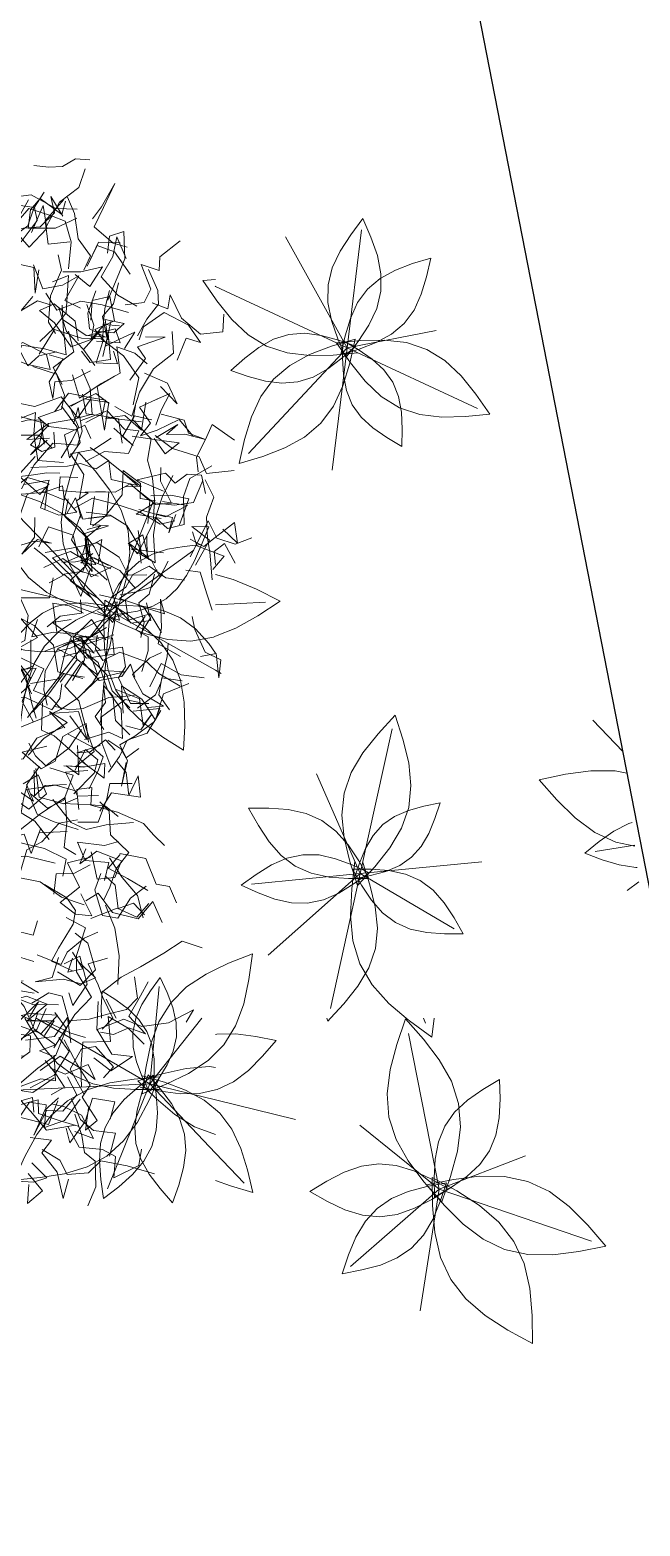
# Model space of a CAD drawing. Header units: metres. Extents: x 0 to 46.1, y -33.1 to 1.9.
# Drawn here: x 41.718 to 42.645, y -10.773 to -8.496 of the extents above; entities that cross this region are included whole.
import ezdxf

# ---------------------------------------------------------------- set-up
doc = ezdxf.new("R2010")
doc.units = ezdxf.units.M
doc.header["$LTSCALE"] = 0.02
doc.layers.add('AB_EXT_MASSIF', color=8, linetype='Continuous', lineweight=9)
doc.layers.add('BLOC_FEUILLAGE', color=7, linetype='Continuous', lineweight=13)
doc.layers.add('ARCHIBOOKS_ARBRE', color=7, linetype='Continuous')
doc.layers.add('SITE', color=7, linetype='Continuous', lineweight=25, true_color=0x000000)

# ---------------------------------------------------------------- blocks, each defined once
blk = doc.blocks.new('AB_ALPHA_7b87773eaf7dd805')
at = {"layer": 'BLOC_FEUILLAGE', "color": 8, "lineweight": 13, "true_color": 0x878787, "transparency": 33554572}
for points in [[(1.8094, 1.9932), (1.8661, 1.9874), (1.9188, 1.9897), (1.9679, 2.0186), (2.0223, 2.0148)], [(1.8568, 1.7621), (1.9074, 1.854), (1.9802, 1.9099), (2.0045, 1.9807)], [(1.9738, 1.8271), (1.8924, 1.8292), (1.7988, 1.8815), (1.6917, 1.8675), (1.6266, 1.9001)], [(1.7612, 1.7027), (1.8221, 1.7839), (1.812, 1.8334), (1.7406, 1.8436), (1.6307, 1.854), (1.7182, 1.8852)], [(1.7616, 1.7165), (1.711, 1.7087), (1.786, 1.7645), (1.8092, 1.8315), (1.8485, 1.8919)], [(2.032, 1.79), (2.0665, 1.8366), (2.1168, 1.9249), (2.0744, 1.8341), (2.0384, 1.7604), (2.1109, 1.6981), (2.1646, 1.6822)], [(1.6489, 1.7936), (1.7229, 1.7513), (1.8339, 1.7603), (1.8872, 1.8127), (1.8745, 1.8757), (1.919, 1.8012)], [(1.661, 1.7495), (1.7404, 1.7409), (1.7919, 1.6832), (1.859, 1.7532), (1.8453, 1.8412), (1.801, 1.7383)], [(1.9414, 1.6001), (1.9514, 1.7031), (1.928, 1.7817), (1.8769, 1.8023), (1.7908, 1.8298), (1.7342, 1.7654), (1.7884, 1.8622)], [(1.9291, 1.8575), (1.9155, 1.807), (1.8332, 1.868), (1.796, 1.8249), (1.788, 1.7546), (1.8917, 1.7555), (1.973, 1.7932)], [(1.9461, 1.7024), (1.8641, 1.694), (1.8528, 1.7828), (1.9239, 1.8637)], [(1.9369, 1.8733), (1.9644, 1.8114), (1.9781, 1.7144), (2.0251, 1.6502), (1.999, 1.5951)], [(2.1607, 1.6394), (2.1242, 1.7218), (2.1095, 1.6473), (2.0654, 1.5698), (2.1281, 1.5005), (2.2004, 1.458)], [(2.0902, 1.4812), (2.1323, 1.5815), (2.1554, 1.6383), (2.1515, 1.7423), (2.0966, 1.7244), (2.0892, 1.6603)], [(1.8913, 1.3543), (1.8652, 1.3971), (1.8724, 1.4974), (1.9148, 1.5947), (1.9013, 1.6531)], [(2.175, 1.5802), (2.1164, 1.6647), (2.0498, 1.6888), (2.0124, 1.6104), (2.0547, 1.7018), (2.1376, 1.6994)], [(2.156, 1.4637), (2.2291, 1.472), (2.2543, 1.5225), (2.2169, 1.6166), (2.2854, 1.5942), (2.2886, 1.6455), (2.3658, 1.7066)], [(1.8051, 1.4945), (1.7482, 1.4266), (1.6852, 1.4602), (1.7322, 1.498), (1.6321, 1.5448), (1.6335, 1.6392)], [(1.7453, 1.6189), (1.8091, 1.6056), (1.8139, 1.5084), (1.8277, 1.5961)], [(1.8084, 1.6157), (1.8437, 1.5248), (1.9182, 1.5385), (1.9809, 1.5732), (1.9272, 1.4799), (1.9866, 1.451)], [(1.9192, 1.5891), (1.9876, 1.5887), (2.07, 1.6083), (2.0218, 1.5335), (1.9668, 1.5789)], [(2.2031, 1.346), (2.2389, 1.4095), (2.2834, 1.4658), (2.2805, 1.5174), (2.2457, 1.5975)], [(1.8317, 1.3241), (1.8863, 1.3757), (1.9321, 1.4327), (1.9368, 1.518), (1.941, 1.5754), (1.8797, 1.5509)], [(2.1314, 1.5474), (2.1116, 1.4675), (2.0698, 1.4196), (2.0865, 1.3408), (2.0085, 1.3471), (1.9213, 1.4063)], [(1.8768, 1.4616), (1.8232, 1.4783), (1.7298, 1.4232), (1.6454, 1.4134), (1.588, 1.4862)], [(1.8553, 1.5078), (1.8962, 1.4434), (1.9873, 1.4772), (2.0696, 1.4639), (2.1688, 1.4345)], [(2.0443, 1.5168), (2.0146, 1.4313), (2.0203, 1.3722), (2.0787, 1.3415)], [(2.0776, 1.3252), (2.0413, 1.3697), (2.1161, 1.4029), (2.0979, 1.4947), (2.0315, 1.48), (2.0261, 1.4053)], [(2.0974, 1.5183), (2.0786, 1.4496), (2.0727, 1.3851), (2.0715, 1.3245), (2.0458, 1.2434), (2.1273, 1.2386), (2.1125, 1.2871)], [(2.259, 1.471), (2.3184, 1.448), (2.327, 1.5015), (2.3705, 1.4128), (2.4428, 1.3519), (2.5282, 1.3612), (2.5317, 1.4275)], [(1.9166, 1.4621), (1.9206, 1.3791), (1.9321, 1.2735), (1.8503, 1.296), (1.7638, 1.3105), (1.7301, 1.2304), (1.7306, 1.137)], [(1.9783, 1.327), (1.9659, 1.4014), (1.8865, 1.4668), (1.8309, 1.4416), (1.8884, 1.3946), (1.951, 1.3033), (2.0437, 1.3375)], [(2.0413, 1.233), (1.9984, 1.2937), (1.9337, 1.3617), (1.9043, 1.4519)], [(2.1345, 1.3831), (2.0773, 1.3889), (2.0272, 1.3332), (2.037, 1.3855), (2.0106, 1.4648)], [(2.2098, 1.3303), (2.2262, 1.3803), (2.3052, 1.4344), (2.3976, 1.386), (2.4423, 1.3204), (2.3884, 1.3372), (2.3538, 1.2526)], [(1.8971, 1.2844), (1.8286, 1.269), (1.7863, 1.2315), (1.7464, 1.3084), (1.6791, 1.3701), (1.6264, 1.3673)], [(1.829, 1.2761), (1.8879, 1.369), (1.9901, 1.3371), (2.0656, 1.3335), (2.1501, 1.2693), (2.2082, 1.1855), (2.1862, 1.0828)], [(2.0904, 1.3304), (2.0807, 1.4071), (2.153, 1.3925), (2.113, 1.3571), (2.0592, 1.3614), (1.9979, 1.293)], [(2.0144, 1.3471), (2.1188, 1.3719), (2.1369, 1.3187), (2.0474, 1.3251)], [(2.1543, 1.2967), (2.1933, 1.3594), (2.1343, 1.3322), (2.0811, 1.3061), (2.1023, 1.4006)], [(1.7109, 1.2674), (1.781, 1.2379), (1.8713, 1.218), (1.8572, 1.2748), (1.768, 1.3206), (1.685, 1.2804), (1.6471, 1.2261)], [(1.9416, 1.3638), (1.9618, 1.2845), (1.8833, 1.2254), (1.9164, 1.16)], [(1.9901, 1.2872), (2.0236, 1.2441), (2.1003, 1.2551), (2.0912, 1.3545), (2.0714, 1.2667)], [(2.117, 1.0768), (2.1812, 1.0397), (2.2114, 1.1308), (2.2642, 1.22), (2.3396, 1.2791), (2.3352, 1.3626)], [(2.1743, 1.1767), (2.234, 1.2598), (2.2034, 1.3037), (2.3088, 1.3406), (2.2338, 1.3419)], [(1.8678, 1.2735), (1.9207, 1.2583), (1.8671, 1.17), (1.8809, 1.1071), (1.8889, 1.1709), (1.9524, 1.1758), (2.0244, 1.2124)], [(2.2401, 1.2392), (2.1931, 1.28), (2.1241, 1.3036), (2.1372, 1.2039), (2.0657, 1.1645), (1.9825, 1.1085), (1.9563, 1.197)], [(1.869, 0.9558), (1.783, 0.9513), (1.865, 1.0122), (1.9617, 1.0283), (2.0307, 1.0479), (2.0235, 1.1456), (1.9913, 1.2187)], [(1.8057, 1.2283), (1.8955, 1.2002), (1.9262, 1.1199), (1.9143, 1.0663), (1.8253, 1.0345), (1.8648, 1.0009), (1.9744, 0.9871)], [(2.2904, 1.1532), (2.3536, 1.0866), (2.3179, 1.166), (2.2303, 1.2039)], [(1.9514, 1.0785), (2.0017, 1.1064), (2.094, 1.092), (2.0776, 0.9863), (2.0662, 1.0542), (2.0502, 1.1524), (2.1157, 1.1924)], [(2.0265, 1.1061), (1.9767, 1.0336), (1.9126, 1.1131), (1.8134, 1.0764), (1.7514, 1.0898), (1.6814, 1.0323)], [(2.0066, 1.0156), (2.0698, 1.0491), (2.0817, 1.101), (2.0224, 1.1114), (1.941, 1.1277), (1.8895, 1.0583)], [(2.0955, 1.0877), (2.0451, 1.1265), (1.9447, 1.0774), (1.9788, 0.9993), (1.9532, 0.9471), (1.9128, 0.8815)], [(1.9948, 1.1236), (2.0078, 1.0487), (2.0749, 1.0405), (2.1316, 1.0299), (2.145, 0.9376)], [(2.2186, 1.0185), (2.1336, 1.0287), (2.0822, 1.0325), (2.1555, 1.042), (2.218, 0.9871), (2.2344, 1.0931)], [(2.4131, 0.9646), (2.3621, 1.0268), (2.278, 0.9868), (2.2147, 0.9654), (2.2522, 1.0137), (2.2115, 1.0742), (2.2886, 1.1101)], [(2.2716, 1.1022), (2.3258, 1.1267), (2.2938, 1.0622), (2.2725, 1.006)], [(1.8593, 0.9484), (1.796, 0.8926), (1.8301, 0.9294), (1.8483, 1.013), (1.7572, 1.0387), (1.6921, 1.0079)], [(1.8489, 0.9335), (1.8348, 1.0261), (1.7839, 1.0252), (1.6987, 1.0024)], [(1.7145, 1.0143), (1.8153, 1.0544), (1.809, 0.9718), (1.824, 0.8707), (1.9226, 0.8631)], [(1.9598, 1.0114), (1.9783, 1.0724), (1.9927, 0.9832), (1.9746, 0.9298), (1.8818, 0.9366), (1.8108, 0.8551), (1.7628, 0.7636)], [(2.026, 0.955), (2.0027, 1.0061), (1.9257, 0.9688), (1.9454, 0.8816), (1.9855, 0.9401), (1.9733, 0.9988), (1.915, 1.0775)], [(1.9887, 1.023), (2.0874, 1.0606), (2.1536, 0.9906), (2.2088, 0.9846), (2.1696, 0.8982), (2.0781, 0.9051), (2.0058, 0.8671)], [(2.2579, 1.0259), (2.1924, 1.0413), (2.1467, 0.9621), (2.1874, 0.928), (2.113, 0.9944)], [(2.1961, 1.0811), (2.185, 1.0262), (2.2553, 0.9532), (2.2411, 0.8731), (2.26, 0.8041), (2.2679, 0.7236), (2.2636, 0.6494)], [(2.4334, 0.8288), (2.4272, 0.8845), (2.4617, 0.9517), (2.3972, 0.9758), (2.3805, 1.0244), (2.2928, 1.0472)], [(1.5589, 0.9939), (1.6452, 0.9263), (1.6354, 0.8769), (1.7008, 0.9417), (1.7453, 0.9679), (1.8287, 0.968), (1.8786, 0.9179)], [(1.8668, 1.0067), (1.796, 0.9308), (1.8393, 0.9055), (1.8891, 0.9218), (1.8853, 0.9793)], [(2.2737, 0.9586), (2.3561, 1.0079), (2.3134, 0.9708), (2.383, 0.9709), (2.4614, 0.9515), (2.4868, 1.0087), (2.5725, 0.9483)], [(2.1037, 0.956), (2.0378, 0.9132), (1.9487, 0.8963), (1.9991, 0.8184), (1.9826, 0.7275)], [(2.0235, 0.9212), (2.0945, 0.8698), (2.1029, 0.7989), (2.2031, 0.7756), (2.1432, 0.8284), (2.2172, 0.7719), (2.1577, 0.7712)], [(2.2664, 0.9549), (2.3087, 0.897), (2.3618, 0.9379), (2.2749, 0.95), (2.1833, 0.9638)], [(2.2709, 0.9668), (2.3366, 0.9174), (2.4381, 0.8852), (2.4658, 0.8213), (2.5708, 0.8332)], [(1.5561, 0.8313), (1.4578, 0.8345), (1.522, 0.8301), (1.6055, 0.8317), (1.6717, 0.8438), (1.7474, 0.8119), (1.8139, 0.887)], [(1.867, 0.782), (1.8326, 0.7421), (1.7619, 0.8035), (1.7214, 0.8407), (1.6918, 0.8874)], [(1.8458, 0.754), (1.9262, 0.7208), (1.9176, 0.7754), (1.8461, 0.7495), (1.745, 0.7418), (1.705, 0.7893), (1.7127, 0.8953)], [(1.7571, 0.8578), (1.7224, 0.8063), (1.7993, 0.8152), (1.8581, 0.824), (1.9086, 0.8231)], [(2.1432, 0.8285), (2.0921, 0.8697), (2.0461, 0.8399), (1.9867, 0.8594), (1.9371, 0.8494), (1.8599, 0.8467), (1.7981, 0.8447)], [(1.6894, 0.7851), (1.7449, 0.7751), (1.7857, 0.8068), (1.8622, 0.7832), (1.8509, 0.6839)], [(1.9763, 0.8062), (1.9092, 0.8089), (1.9053, 0.7574), (2.0153, 0.7481), (1.9712, 0.7182), (1.9889, 0.6515)], [(2.0165, 0.6525), (2.0798, 0.6596), (2.1454, 0.7403), (2.1494, 0.8338), (2.215, 0.7834), (2.2132, 0.7271), (2.2714, 0.7183)], [(2.1961, 0.7653), (2.2724, 0.7036), (2.3325, 0.7088), (2.2902, 0.7933), (2.2917, 0.8441)], [(2.3015, 0.7542), (2.2024, 0.7976), (2.3094, 0.8225), (2.3461, 0.7847), (2.3916, 0.8199), (2.4469, 0.8159), (2.4614, 0.7457)], [(2.2064, 0.6053), (2.2181, 0.5131), (2.271, 0.4824), (2.2641, 0.5892), (2.2749, 0.6664), (2.2965, 0.7316), (2.3382, 0.8145)], [(2.4855, 0.8514), (2.4027, 0.803), (2.3775, 0.734), (2.3803, 0.6277), (2.3173, 0.6123), (2.2698, 0.6561)], [(2.4873, 0.4176), (2.4788, 0.5224), (2.4691, 0.574), (2.4655, 0.6556), (2.4937, 0.7316), (2.4609, 0.7978)], [(1.8637, 0.7733), (1.7837, 0.7418), (1.7505, 0.6474), (1.7064, 0.604), (1.6769, 0.646)], [(1.7708, 0.7802), (1.8672, 0.7959), (1.8342, 0.6912), (1.9043, 0.6638), (1.9723, 0.6751), (1.9229, 0.7334)], [(2.0048, 0.7509), (2.0949, 0.7515), (2.087, 0.6636), (2.0327, 0.6211)], [(2.2421, 0.6317), (2.2499, 0.7185), (2.1756, 0.7828), (2.1186, 0.7512), (2.0444, 0.754)], [(2.2932, 0.6513), (2.1988, 0.6669), (2.2685, 0.7102), (2.3434, 0.7015), (2.4155, 0.7114), (2.4519, 0.7947)], [(1.8474, 0.4643), (1.9195, 0.4986), (1.9948, 0.4471), (2.0169, 0.5053), (2.0077, 0.5794), (1.9271, 0.6578), (1.94, 0.7259)], [(2.099, 0.6606), (1.9955, 0.6483), (1.9682, 0.7296), (1.9351, 0.6703)], [(1.9611, 0.6885), (2.0325, 0.7284), (2.1339, 0.7012), (2.2115, 0.6758), (2.2893, 0.6287), (2.3451, 0.6417)], [(2.0397, 0.7344), (2.0242, 0.6275), (2.0934, 0.6226), (2.0031, 0.5937), (2.0141, 0.5111), (2.0929, 0.4716)], [(2.2984, 0.7158), (2.393, 0.7001), (2.3093, 0.6572), (2.2083, 0.6843)], [(2.3633, 0.627), (2.3978, 0.7252), (2.33, 0.7389), (2.2536, 0.7369)], [(1.8131, 0.655), (1.8122, 0.5798), (1.7634, 0.5149), (1.8228, 0.5712), (1.8759, 0.5572), (1.8109, 0.5647), (1.7543, 0.5486)], [(1.9876, 0.6674), (1.952, 0.5701), (2.0067, 0.4885), (2.0879, 0.4157)], [(2.0079, 0.6748), (2.1, 0.663), (2.1632, 0.6242), (2.2093, 0.5455), (2.2172, 0.4809)], [(2.1674, 0.5563), (2.203, 0.5157), (2.2428, 0.5929), (2.2786, 0.6676), (2.3359, 0.6545), (2.3227, 0.596), (2.3491, 0.6658)], [(2.403, 0.5054), (2.4413, 0.5791), (2.4717, 0.6417), (2.505, 0.5753), (2.5749, 0.553), (2.6376, 0.5777)], [(2.404, 0.572), (2.456, 0.544), (2.4983, 0.578), (2.5719, 0.6355), (2.5833, 0.5567), (2.5281, 0.6097)], [(1.9778, 0.509), (1.9586, 0.5875), (1.8651, 0.6189), (1.8288, 0.5435)], [(2.0283, 0.3493), (1.9474, 0.4151), (2.0101, 0.4743), (2.0224, 0.5471), (2.0671, 0.5702), (2.0532, 0.4777)], [(2.0139, 0.5716), (2.0246, 0.5068), (2.0314, 0.4489), (1.9856, 0.509)], [(2.1072, 0.4687), (2.027, 0.4288), (1.9895, 0.4948), (2.0118, 0.5735)], [(2.1016, 0.4597), (2.0101, 0.4961), (2.004, 0.5752), (2.063, 0.6224), (2.0125, 0.6083)], [(2.2468, 0.4933), (2.2238, 0.589), (2.1698, 0.5574), (2.2396, 0.5055), (2.2383, 0.5835)], [(2.4237, 0.4736), (2.4775, 0.5679), (2.4101, 0.6207), (2.4745, 0.6195), (2.4408, 0.5355)], [(2.4892, 0.4568), (2.5331, 0.5079), (2.4291, 0.5471), (2.4126, 0.6002)], [(1.811, 0.5389), (1.8556, 0.5026), (1.9218, 0.4349), (1.8676, 0.406)], [(1.8517, 0.5215), (1.946, 0.5364), (2.0501, 0.5581), (2.133, 0.5038), (2.1681, 0.4357), (2.2388, 0.4365)], [(2.0251, 0.4604), (1.9877, 0.3545), (1.9526, 0.4311), (1.8805, 0.5017), (1.9483, 0.5249), (1.9962, 0.4954)], [(1.9248, 0.4815), (2.014, 0.521), (2.0447, 0.4761), (1.9873, 0.4822), (2.034, 0.5174)], [(2.3193, 0.4878), (2.2882, 0.4271), (2.2546, 0.4929), (2.1779, 0.5353), (2.244, 0.527), (2.3022, 0.5201)], [(2.5001, 0.4757), (2.4943, 0.5257), (2.5344, 0.5557), (2.574, 0.4813)], [(1.9153, 0.4849), (1.9678, 0.4857), (2.039, 0.5006), (2.1356, 0.4533), (2.1961, 0.385)], [(2.382, 0.4159), (2.3116, 0.4254), (2.2472, 0.4689), (2.185, 0.4372), (2.1585, 0.3897), (2.1045, 0.3496)], [(2.2783, 0.4556), (2.2058, 0.3941), (2.1343, 0.3468), (2.2261, 0.3154), (2.2529, 0.2725), (2.2153, 0.211)], [(1.7064, 0.1538), (1.7755, 0.1863), (1.7878, 0.282), (1.7573, 0.3486), (1.8685, 0.3486), (1.8826, 0.4246)], [(2.0548, 0.3461), (1.9704, 0.3978), (1.9228, 0.4395), (1.9895, 0.4491), (2.0533, 0.4319)], [(2.2986, 0.4394), (2.2568, 0.3897), (2.1984, 0.3723), (2.1368, 0.3607)], [(2.2164, 0.1975), (2.2285, 0.2557), (2.2089, 0.3297), (2.2481, 0.3634), (2.2674, 0.4392)], [(2.3869, 0.4544), (2.442, 0.4469), (2.4664, 0.3637), (2.4877, 0.3022)], [(1.7398, 0.1507), (1.8231, 0.1976), (1.7545, 0.275), (1.699, 0.275), (1.6621, 0.3513)], [(1.8594, 0.2388), (1.9088, 0.2786), (1.9904, 0.2905), (1.986, 0.3416)], [(2.0594, 0.3605), (2.1577, 0.3377), (2.1691, 0.2641), (2.2516, 0.2877), (2.2943, 0.2168)], [(2.2044, 0.3196), (2.3064, 0.288), (2.291, 0.3437), (2.2943, 0.2343), (2.2812, 0.1736), (2.3673, 0.1261)], [(2.1528, 0.2871), (2.0495, 0.2591), (1.9601, 0.2107), (1.8837, 0.2183), (1.8011, 0.2), (1.8232, 0.2671)], [(1.9981, 0.2905), (1.9431, 0.3191), (1.8816, 0.3292), (1.8968, 0.2193)], [(2.2381, 0.3305), (2.2535, 0.2632), (2.1789, 0.252), (2.1304, 0.308)], [(1.9949, 0.0417), (1.9008, 0.0679), (1.8843, 0.1691), (1.8108, 0.2436), (1.7379, 0.2814), (1.6968, 0.2194)], [(1.7963, 0.0229), (1.9046, 0.0413), (1.9272, 0.1375), (1.9527, 0.2022), (1.8808, 0.2548), (1.9509, 0.2665)], [(2.0833, 0.1892), (2.0287, 0.2666), (1.9587, 0.1986), (1.9725, 0.1155), (2.0529, 0.0545), (2.0166, 0.1522), (1.9185, 0.1248)], [(2.0858, 0.2362), (2.0222, 0.1978), (1.9566, 0.2039), (2.0081, 0.1722), (2.1138, 0.2076)], [(2.2323, 0.2796), (2.197, 0.2273), (2.2433, 0.2001), (2.2441, 0.1474), (2.22, 0.0686)], [(2.4105, 0.2778), (2.4215, 0.2288), (2.4599, 0.1417), (2.5195, 0.1135), (2.513, 0.0443), (2.5021, 0.1366), (2.4426, 0.1264)], [(1.8002, -0.0168), (1.7622, 0.0735), (1.7116, 0.1484), (1.6222, 0.1974)], [(1.659, 0.1512), (1.7077, 0.1883), (1.7465, 0.1275), (1.8471, 0.0794), (1.8086, -0.0036), (1.8702, -0.0291), (1.9153, -0.0763)], [(1.7975, 0.1889), (1.7979, 0.0782), (1.7409, 0.0014), (1.7204, -0.0475), (1.7938, 0.0162)], [(1.9941, 0.1934), (1.9015, 0.1574), (1.8523, 0.0701), (1.8467, -0.0015), (1.8605, -0.0592)], [(2.0623, 0.1486), (2.0048, 0.2036), (1.9542, 0.186), (1.851, 0.1465)], [(1.9099, 0.0286), (1.9746, 0.1161), (1.8995, 0.1547), (1.9855, 0.1998), (2.038, 0.1387), (1.9567, 0.1817), (2.0562, 0.194)], [(1.9509, 0.1895), (2.0095, 0.1194), (2.1149, 0.1342), (2.1088, 0.1952), (1.9969, 0.2034), (1.9276, 0.222)], [(1.9556, 0.0344), (2.002, 0.1136), (1.9917, 0.1986), (2.0112, 0.1314), (2.0862, 0.0562), (2.1071, -0.0045), (2.1737, -0.0689)], [(2.365, 0.0131), (2.2839, 0.0613), (2.2399, 0.1043), (2.136, 0.1419), (2.071, 0.1109), (2.0435, 0.1537), (2.0502, 0.2075)], [(2.2039, -0.0712), (2.2712, -0.0198), (2.292, 0.0257), (2.3163, 0.1264), (2.3202, 0.1766)], [(1.818, -0.1089), (1.8006, -0.0497), (1.7803, 0.0483), (1.7225, 0.1357), (1.6113, 0.1286)], [(1.6354, 0.0338), (1.7188, 0.085), (1.7627, 0.1553), (1.6648, 0.1205), (1.7377, 0.0745), (1.8187, 0.0809), (1.7809, 0.009)], [(1.9701, 0.165), (2.054, 0.1035), (2.0895, -0.0008), (2.1411, -0.0748), (2.1459, -0.1857), (2.0943, -0.162), (2.0014, -0.1905)], [(2.038, 0.1459), (2.1462, 0.1615), (2.1583, 0.0868), (2.1309, 0.0449), (2.1769, -0.0529), (2.246, -0.0534)], [(2.2414, -0.0681), (2.3026, -0.0626), (2.2237, -0.0163), (2.1849, 0.0569), (2.2489, 0.1189), (2.2943, 0.1411)], [(1.8062, 0.0902), (1.7119, 0.0496), (1.6866, -0.001), (1.6975, -0.0743), (1.6454, -0.0935), (1.5771, -0.0683), (1.5689, 0.034)], [(1.8073, -0.122), (1.7645, -0.0452), (1.797, 0.0448), (1.7493, 0.1046), (1.6992, 0.1074)], [(1.8044, -0.0859), (1.8625, -0.0214), (1.9226, 0.0601), (2.0019, 0.0472)], [(1.9681, -0.2935), (2.0392, -0.2355), (2.0066, -0.1455), (1.9799, -0.0424), (1.9272, 0.0125), (1.986, 0.0994)], [(1.9852, -0.0235), (2.057, 0.0442), (2.1554, 0.0671), (2.0724, 0.0727)], [(1.9924, 0.1077), (2.0577, 0.0339), (2.1432, 0.0493), (2.1767, 0.0963), (2.1935, 0.0468)], [(2.2503, 0.0105), (2.2932, 0.0994), (2.3697, 0.0557), (2.4562, 0.0447)], [(1.6886, -0.0291), (1.7804, -0.0312), (1.8777, -0.077), (1.9086, -0.034), (1.9161, 0.0223)], [(2.0749, -0.1525), (2.043, -0.1026), (2.0815, -0.0497), (2.0737, 0.015), (2.109, -0.0238), (2.1194, -0.1179), (2.1746, -0.1716)], [(2.1591, -0.1374), (2.2158, -0.1533), (2.2565, -0.0947), (2.2247, -0.1364), (2.2106, -0.0353), (2.122, 0.0002)], [(2.1486, -0.0903), (2.1424, 0.0142), (2.2195, -0.0362), (2.2719, -0.1159), (2.3016, -0.0163), (2.3981, 0.0235)], [(2.3252, -0.077), (2.284, -0.0195), (2.2958, 0.045), (2.3731, 0.0329)], [(1.9233, -0.2897), (2.0168, -0.2936), (1.9641, -0.2447), (1.8861, -0.1758), (1.8384, -0.1548), (1.8426, -0.0503)], [(1.8849, -0.0636), (1.9431, -0.0776), (1.9962, -0.0715), (2.094, -0.0296), (2.1904, -0.0229)], [(2.2109, -0.0492), (2.156, -0.0382), (2.0667, -0.1031), (2.0679, -0.203), (2.1023, -0.2937)], [(1.7875, -0.2499), (1.8467, -0.1859), (1.9363, -0.1255), (1.8692, -0.0833), (1.9269, -0.1453)], [(1.8683, -0.0916), (1.9787, -0.0836), (2.0122, -0.1904), (1.9465, -0.1003)], [(2.0925, -0.3136), (2.1345, -0.254), (2.1644, -0.1919), (2.2403, -0.1661), (2.2917, -0.0799)], [(2.2086, -0.2241), (2.1605, -0.2599), (2.1358, -0.2101), (2.1928, -0.1773), (2.2685, -0.1217), (2.2881, -0.0721), (2.1867, -0.082)], [(1.7074, -0.3287), (1.6669, -0.2795), (1.7687, -0.264), (1.8211, -0.1852), (1.9198, -0.1447)], [(1.8587, -0.215), (1.7643, -0.2378), (1.8368, -0.3021), (1.8908, -0.2728), (1.9199, -0.1784), (2.008, -0.1288), (2.0166, -0.1995)], [(1.9904, -0.1523), (1.9434, -0.2216), (1.8548, -0.2897), (1.8155, -0.2514), (1.7902, -0.2042)], [(1.9396, -0.1699), (2.0322, -0.219), (2.0728, -0.2561), (2.0552, -0.3048), (2.0199, -0.3771)], [(1.9917, -0.273), (2.0764, -0.3375), (2.0793, -0.2812), (1.9962, -0.2952), (1.9321, -0.2899), (1.9804, -0.3242), (1.9749, -0.2121)], [(1.9651, -0.3072), (2.0052, -0.2274), (2.0523, -0.2675), (2.0383, -0.3179), (1.9615, -0.3972)], [(2.1185, -0.2305), (2.0818, -0.1907), (2.0233, -0.2365), (1.9729, -0.2401), (2.0619, -0.2129)], [(2.1599, -0.277), (2.1419, -0.3677), (2.1652, -0.2698), (2.1402, -0.2251), (2.0908, -0.1924)], [(2.0596, -0.4622), (2.1039, -0.3929), (2.2149, -0.4095), (2.2053, -0.328), (2.1707, -0.4028), (2.1598, -0.3157), (2.1261, -0.2733)], [(1.781, -0.361), (1.8079, -0.4249), (1.732, -0.3731), (1.6632, -0.3407), (1.5585, -0.3576), (1.5743, -0.4469)], [(1.7235, -0.5086), (1.7387, -0.4184), (1.7904, -0.4546), (1.8579, -0.3965), (1.8262, -0.3248), (1.7687, -0.3583)], [(1.8304, -0.2927), (1.7847, -0.357), (1.7695, -0.4151), (1.7614, -0.4685), (1.8125, -0.5001), (1.867, -0.5698)], [(1.7995, -0.3981), (1.8612, -0.4514), (1.923, -0.4204), (1.9583, -0.3251), (1.8705, -0.2972)], [(1.8109, -0.3064), (1.8112, -0.4038), (1.8527, -0.3653), (1.9339, -0.3615)], [(1.9767, -0.4123), (1.9234, -0.4344), (1.8292, -0.409), (1.8174, -0.3005)], [(2.0553, -0.4035), (1.9746, -0.406), (1.9299, -0.314), (2.0141, -0.3072)], [(1.9808, -0.4562), (1.9728, -0.387), (1.8917, -0.3634), (1.7825, -0.3801), (1.8222, -0.4733), (1.8826, -0.502), (1.978, -0.532)], [(1.9709, -0.3796), (2.0292, -0.3719), (2.0265, -0.4392), (2.1278, -0.4666), (2.226, -0.5098), (2.2648, -0.5541), (2.3057, -0.593)], [(1.9766, -0.5045), (2.0536, -0.504), (2.0868, -0.4158), (2.0983, -0.3569), (2.1827, -0.3575)], [(1.7576, -0.533), (1.8364, -0.4715), (1.9278, -0.4107), (1.9348, -0.5072), (1.9248, -0.6005), (1.9692, -0.6268)], [(1.8819, -0.4181), (1.951, -0.5055), (2.0077, -0.5321), (2.0841, -0.5142), (2.1884, -0.5051)], [(2.1304, -0.4833), (2.0815, -0.4432), (2.0293, -0.4381), (1.9208, -0.4336)], [(2.0595, -0.4272), (2.0957, -0.4631), (2.1006, -0.5522), (2.1703, -0.6202), (2.1216, -0.6817), (2.098, -0.7519), (2.075, -0.7999)], [(1.9749, -0.4958), (1.9058, -0.5076), (1.8401, -0.5788), (1.7826, -0.6101), (1.76, -0.6871), (1.7311, -0.7941), (1.7055, -0.8823)], [(1.9354, -0.5398), (1.8298, -0.545), (1.8078, -0.6001), (1.8363, -0.5266), (1.7997, -0.624), (1.7725, -0.5506), (1.711, -0.565)], [(1.7479, -0.5807), (1.8499, -0.6048), (1.9317, -0.6445), (1.9196, -0.7091)], [(2.0783, -0.7262), (2.094, -0.6578), (2.0048, -0.6507), (1.9746, -0.5808), (2.0781, -0.5933), (2.1315, -0.5777)], [(2.0272, -0.617), (2.0494, -0.7206), (2.1175, -0.715), (2.142, -0.651), (2.0483, -0.6148), (1.9838, -0.6628), (2.0072, -0.6058)], [(2.1362, -0.6231), (2.2348, -0.6431), (2.2738, -0.7399), (2.3244, -0.7491), (2.3518, -0.8115)], [(1.6476, -0.8941), (1.6519, -0.8158), (1.6826, -0.7172), (1.6928, -0.6403), (1.7816, -0.6336), (1.89, -0.66)], [(1.8859, -0.7787), (1.8938, -0.7004), (1.9608, -0.6996), (2.0237, -0.6666)], [(2.025, -0.6379), (1.9368, -0.6588), (1.9834, -0.7514), (1.9099, -0.81), (1.9682, -0.8538), (2.0303, -0.8602), (1.9881, -0.7775)], [(2.1371, -0.6267), (2.0916, -0.6799), (2.1652, -0.7182), (2.243, -0.7647)], [(2.0972, -0.6399), (2.1451, -0.715), (2.2033, -0.7834), (2.2243, -0.8687)], [(1.7192, -0.766), (1.7245, -0.7097), (1.8327, -0.731), (1.9139, -0.7902), (2.0002, -0.8182)], [(2.0634, -0.6996), (2.0409, -0.762), (2.0699, -0.8589), (2.129, -0.87), (2.1763, -0.7932), (2.2367, -0.7482)], [(2.0809, -0.7083), (2.1187, -0.7438), (2.1294, -0.8322), (2.1886, -0.8121), (2.2296, -0.8562)], [(1.9568, -1.07), (1.8765, -1.0329), (1.9035, -0.9842), (1.9592, -0.8921), (1.9678, -0.8402), (1.9348, -0.7916), (1.8495, -0.7414)], [(2.0072, -0.8032), (2.0535, -0.7741), (2.1087, -0.8479), (2.2062, -0.8718), (2.262, -0.8063), (2.2971, -0.8862)], [(2.0265, -0.871), (2.1257, -0.8318), (2.2004, -0.8652), (2.2469, -0.8134)], [(2.0811, -0.8202), (2.1174, -0.9081), (2.1336, -1.0125), (2.128, -1.1213)], [(1.8236, -0.8798), (1.8065, -0.9341), (1.7238, -0.9135), (1.7093, -0.9669), (1.7428, -1.0145), (1.8097, -1.0338)], [(1.9316, -0.8669), (2.0056, -0.9059), (1.9719, -1.0111), (1.972, -1.0732), (2.0285, -1.1701), (1.9657, -1.2356), (1.915, -1.3172)], [(2.0529, -0.9233), (2.0007, -0.9461), (1.9361, -0.9993), (1.913, -1.046), (1.8216, -1.0089)], [(1.9669, -0.9265), (2.0139, -0.965), (2.0434, -1.0662), (1.9857, -1.1261), (1.8986, -1.0735)], [(2.0656, -1.1531), (2.1417, -1.0944), (2.2152, -1.0545), (2.3031, -1.0028), (2.3734, -0.9566), (2.4487, -0.9827)], [(1.7175, -1.0845), (1.6637, -1.0903), (1.6908, -1.0194), (1.7548, -1.0407), (1.7304, -1.0956), (1.8267, -1.1536)], [(1.9031, -1.0197), (1.8795, -1.095), (1.8141, -1.1118), (1.9225, -1.1019), (1.9895, -1.1194), (2.0436, -1.0963), (1.9772, -1.0337)], [(1.9243, -1.0427), (1.984, -1.0137), (2.0119, -1.1211), (1.9575, -1.2015), (1.9424, -1.1529)], [(1.9566, -0.9985), (1.995, -1.0628), (1.9384, -1.0746), (1.9566, -1.0222)], [(2.0686, -1.2917), (2.1097, -1.2503), (2.0715, -1.1716), (2.054, -1.1225), (2.0154, -1.0428), (2.0892, -1.0222)], [(1.6803, -1.0713), (1.7086, -1.1412), (1.6475, -1.0896), (1.6987, -1.1406), (1.7581, -1.1457), (1.8111, -1.1545)], [(1.8791, -1.393), (1.8313, -1.3737), (1.891, -1.3516), (1.8105, -1.2912), (1.7721, -1.205), (1.7009, -1.1199), (1.692, -1.053)], [(1.7693, -1.1084), (1.703, -1.1173), (1.7014, -1.2141), (1.8012, -1.2579), (1.856, -1.2621), (1.9505, -1.307), (2.0057, -1.3237)], [(1.9416, -1.26), (2.0197, -1.2539), (2.0887, -1.2351), (2.1619, -1.2169), (2.2033, -1.1736), (2.1925, -1.0921)], [(2.0627, -1.3027), (2.1124, -1.3117), (2.1706, -1.2865), (2.2334, -1.3094), (2.1706, -1.2419), (2.2153, -1.165), (2.2439, -1.1119)], [(1.6068, -1.3245), (1.6714, -1.2859), (1.7514, -1.264), (1.8269, -1.188), (1.7935, -1.2433)], [(1.9034, -1.1996), (1.8059, -1.1975), (1.7206, -1.1655), (1.6509, -1.18), (1.7042, -1.2613), (1.7404, -1.1774)], [(1.8492, -1.3163), (1.8868, -1.2604), (1.7844, -1.2601), (1.8598, -1.1967), (1.7808, -1.1661), (1.7111, -1.187)], [(1.8851, -1.3624), (1.9445, -1.2672), (1.917, -1.1658), (1.8659, -1.1539), (1.8015, -1.1924)], [(2.0374, -1.4012), (2.1025, -1.4496), (2.184, -1.3951), (2.1058, -1.3863), (2.0489, -1.2923), (2.0543, -1.1863)], [(1.5775, -1.3883), (1.5669, -1.323), (1.5919, -1.3973), (1.6935, -1.4154), (1.7479, -1.3364), (1.8206, -1.2931), (1.8567, -1.2127)], [(1.717, -1.4345), (1.7941, -1.3781), (1.7961, -1.3176), (1.702, -1.3029), (1.7056, -1.2343), (1.6184, -1.259)], [(1.703, -1.2554), (1.7927, -1.2315), (1.8997, -1.2381), (1.8371, -1.3079), (1.7475, -1.2768), (1.7087, -1.2049)], [(1.7707, -1.3935), (1.7044, -1.3967), (1.7498, -1.3433), (1.806, -1.2856), (1.8254, -1.2248)], [(1.8897, -1.2282), (1.9331, -1.2886), (1.8929, -1.3903), (1.825, -1.4399), (1.7465, -1.5068)], [(1.777, -1.333), (1.8874, -1.3195), (1.9373, -1.2473), (1.9503, -1.344)], [(1.9902, -1.5092), (1.9877, -1.4394), (1.9956, -1.3412), (2.1004, -1.3385), (2.0914, -1.2441), (2.1682, -1.2878), (2.2292, -1.3486)], [(2.047, -1.2938), (2.1509, -1.2538), (2.2201, -1.2818), (2.3211, -1.2674), (2.4167, -1.218), (2.3887, -1.2652)], [(1.904, -1.3235), (1.9441, -1.3772), (1.887, -1.4668), (1.7953, -1.5143)], [(1.9245, -1.3328), (1.9722, -1.4232), (2.0229, -1.5043), (1.9929, -1.5507), (2.0496, -1.6388), (2.0061, -1.6756), (2.0172, -1.5923)], [(1.9987, -1.5372), (1.9474, -1.444), (1.9903, -1.3671), (2.0441, -1.3571), (2.1118, -1.4345), (2.0736, -1.4768)], [(1.8865, -1.391), (1.892, -1.4885), (1.8355, -1.4806), (1.7612, -1.5089), (1.6723, -1.5661), (1.7453, -1.6152), (1.743, -1.6959)], [(1.8333, -1.4487), (1.909, -1.3949), (1.9924, -1.4433), (2.0422, -1.4832), (2.0162, -1.426), (1.9281, -1.4629), (1.8711, -1.4387)], [(1.8525, -1.4115), (1.8928, -1.4617), (1.9253, -1.5124), (1.8756, -1.5411)], [(1.5605, -1.4632), (1.6245, -1.5426), (1.7214, -1.5878), (1.8254, -1.56), (1.8276, -1.6119), (1.9099, -1.6407), (1.978, -1.6604)], [(1.6675, -1.5829), (1.7326, -1.521), (1.806, -1.5327), (1.887, -1.4763)], [(1.7293, -1.4744), (1.7593, -1.5632), (1.7965, -1.6041), (1.8571, -1.676), (1.9662, -1.6565)], [(1.9378, -1.4727), (1.9732, -1.5413), (1.9195, -1.6031), (1.8587, -1.6004), (1.8088, -1.695), (1.851, -1.6003), (1.9029, -1.5527)], [(1.5246, -1.6603), (1.5943, -1.599), (1.6742, -1.6084), (1.7598, -1.6274), (1.8646, -1.6538), (1.9007, -1.5638)], [(1.8091, -1.6074), (1.8036, -1.551), (1.7018, -1.5812), (1.623, -1.5749), (1.564, -1.5856)], [(1.7318, -1.6607), (1.793, -1.5693), (1.8558, -1.5793), (1.8499, -1.6663), (1.9259, -1.6386), (1.9856, -1.5574)], [(1.8767, -1.5761), (1.9257, -1.5871), (1.9906, -1.6192), (2.0356, -1.708), (1.9645, -1.6807)], [(1.9325, -1.6687), (1.9462, -1.7235), (2.0044, -1.6431), (2.0322, -1.5539), (2.1175, -1.5682), (2.0995, -1.6341)], [(1.9528, -1.5579), (1.9863, -1.6353), (2.0365, -1.6766), (2.1202, -1.6867), (2.0973, -1.7747)], [(1.9656, -1.6144), (1.9913, -1.6961), (2.0024, -1.761), (2.0422, -1.7943), (2.0448, -1.8912), (2.0146, -1.9642)], [(1.7953, -1.7041), (1.8758, -1.7142), (1.8392, -1.7626), (1.8984, -1.835), (1.9207, -1.9354), (1.941, -1.8627)], [(1.9387, -1.6618), (1.9814, -1.74), (2.0699, -1.7493), (2.1194, -1.7758), (2.1134, -1.8574), (2.2085, -1.8105), (2.2186, -1.7486)], [(1.8407, -1.7498), (1.9078, -1.7904), (1.9356, -1.8444), (2.0165, -1.838), (2.0635, -1.7919), (2.1635, -1.8114), (2.268, -1.8419)], [(1.4635, -1.8055), (1.5532, -1.862), (1.6499, -1.8516), (1.7465, -1.8697), (1.8078, -1.8741), (1.8589, -1.8575), (1.8022, -1.8001)], [(1.7875, -1.8402), (1.8419, -1.9064), (1.7851, -1.9548), (1.79, -1.883)]]:
    blk.add_lwpolyline(points, dxfattribs=at)

msp = doc.modelspace()

# ---------------------------------------------------------------- linework, layer by layer
at = {"layer": 'AB_EXT_MASSIF', "lineweight": 9, "true_color": 0x606060, "transparency": 33554597}
for points in [[(42.1982, -8.9948), (42.1861, -8.9665), (42.1763, -8.9385), (42.1708, -8.911), (42.171, -8.8842), (42.1773, -8.8582), (42.1892, -8.8328), (42.2055, -8.808), (42.2241, -8.7835), (42.2362, -8.8118), (42.246, -8.8398), (42.2515, -8.8673), (42.2513, -8.8941), (42.245, -8.9201), (42.2331, -8.9454), (42.2168, -8.9703), (42.1982, -8.9948)], [(42.2, -8.98), (42.222, -8.8004)], [(42.2, -8.98), (42.1064, -8.8111)], [(42.1904, -8.9903), (42.1969, -8.962), (42.2049, -8.9352), (42.216, -8.9112), (42.231, -8.8909), (42.2502, -8.8745), (42.2734, -8.8618), (42.2995, -8.8519), (42.3273, -8.8435), (42.3209, -8.8718), (42.3128, -8.8986), (42.3017, -8.9226), (42.2867, -8.9429), (42.2675, -8.9593), (42.2444, -8.972), (42.2182, -8.9819), (42.1904, -8.9903)], [(42, -8.9057), (41.9805, -8.8776), (42, -8.8759)], [(42, -8.8867), (41.9993, -8.8864)], [(42.2, -8.98), (42, -8.8867)], [(42.2165, -8.9877), (42.179, -8.9911), (42.1427, -8.9919), (42.1087, -8.9879), (42.0776, -8.9775), (42.0497, -8.9603), (42.0247, -8.9369), (42.002, -8.9086), (42, -8.9057)], [(42.2133, -8.9774), (42.1922, -8.9959), (42.1708, -9.0122), (42.1485, -9.0246), (42.1253, -9.032), (42.101, -9.0339), (42.0757, -9.0307), (42.0497, -9.0236), (42.0232, -9.0144), (42.0443, -8.9959), (42.0658, -8.9796), (42.088, -8.9671), (42.1112, -8.9598), (42.1355, -8.9579), (42.1608, -8.9611), (42.1869, -8.9682), (42.2133, -8.9774)], [(42.2124, -8.9668), (42.2041, -9.0032), (42.1937, -9.0378), (42.1794, -9.0687), (42.1601, -9.0949), (42.1353, -9.116), (42.1054, -9.1324), (42.0717, -9.1452), (42.0359, -9.156), (42.0442, -9.1195), (42.0546, -9.085), (42.0689, -9.054), (42.0882, -9.0278), (42.113, -9.0067), (42.1428, -8.9904), (42.1765, -8.9776), (42.2124, -8.9668)], [(42.1837, -8.9724), (42.2207, -8.969), (42.2566, -8.9682), (42.2902, -8.9722), (42.321, -8.9824), (42.3485, -8.9994), (42.3732, -9.0226), (42.3957, -9.0506), (42.4169, -9.0811), (42.3799, -9.0845), (42.344, -9.0853), (42.3104, -9.0813), (42.2796, -9.0711), (42.252, -9.0541), (42.2274, -9.0309), (42.2049, -9.0029), (42.1837, -8.9724)], [(42.1937, -8.9687), (42.2167, -8.9824), (42.2379, -8.9971), (42.2557, -9.0136), (42.2693, -9.0325), (42.2781, -9.054), (42.2827, -9.0779), (42.2839, -9.1036), (42.2834, -9.1304), (42.2604, -9.1167), (42.2392, -9.102), (42.2214, -9.0855), (42.2078, -9.0666), (42.199, -9.045), (42.1944, -9.0211), (42.1932, -8.9954), (42.1937, -8.9687)], [(42.2, -8.98), (42.3355, -8.9537)], [(42.2, -8.98), (42.05, -9.1408)], [(42.2, -8.98), (42.1772, -9.166)], [(42.2, -8.98), (42.3983, -9.0724)], [(41.8436, -9.3982), (41.8183, -9.3695), (41.7957, -9.3403), (41.7785, -9.31), (41.7683, -9.2783), (41.7655, -9.2451), (41.7697, -9.2105), (41.7792, -9.1748), (41.7915, -9.1386), (41.8169, -9.1672), (41.8394, -9.1965), (41.8566, -9.2268), (41.8669, -9.2585), (41.8697, -9.2917), (41.8655, -9.3263), (41.856, -9.3619), (41.8436, -9.3982)], [(41.8539, -9.3944), (41.8142, -9.3832), (41.7767, -9.3698), (41.7435, -9.3523), (41.7157, -9.3296), (41.6938, -9.3011), (41.6774, -9.2673), (41.6653, -9.2294), (41.6554, -9.1893), (41.6951, -9.2005), (41.7325, -9.2139), (41.7658, -9.2314), (41.7936, -9.2541), (41.8154, -9.2826), (41.8318, -9.3164), (41.844, -9.3543), (41.8539, -9.3944)], [(41.84, -9.38), (41.6712, -9.2057)], [(41.84, -9.38), (41.905, -9.214)], [(41.8295, -9.3876), (41.8404, -9.3632), (41.8524, -9.3405), (41.8666, -9.3208), (41.8837, -9.3052), (41.9039, -9.2938), (41.927, -9.2865), (41.9523, -9.2821), (41.9788, -9.2795), (41.968, -9.3039), (41.956, -9.3266), (41.9418, -9.3462), (41.9247, -9.3619), (41.9045, -9.3732), (41.8814, -9.3806), (41.8561, -9.3849), (41.8295, -9.3876)], [(41.84, -9.38), (41.9669, -9.2881)], [(41.84, -9.38), (41.6231, -9.3292)], [(42, -9.3251), (42.0266, -9.3323), (42.0623, -9.3474), (42.0981, -9.3657), (42.0645, -9.3878), (42.0308, -9.4068), (42, -9.4189)], [(41.8517, -9.3759), (41.8351, -9.3954), (41.8179, -9.4131), (41.7995, -9.4274), (41.7794, -9.4372), (41.7577, -9.4422), (41.7344, -9.4427), (41.7098, -9.4399), (41.6846, -9.4351), (41.7012, -9.4156), (41.7184, -9.3979), (41.7369, -9.3836), (41.7569, -9.3737), (41.7786, -9.3688), (41.802, -9.3682), (41.8265, -9.3711), (41.8517, -9.3759)], [(41.8504, -9.3666), (41.8458, -9.4013), (41.8391, -9.4343), (41.8284, -9.4643), (41.8127, -9.4903), (41.7915, -9.512), (41.7651, -9.5298), (41.7348, -9.5446), (41.7024, -9.5577), (41.707, -9.5231), (41.7137, -9.4901), (41.7244, -9.4601), (41.7401, -9.4341), (41.7613, -9.4123), (41.7877, -9.3945), (41.818, -9.3798), (41.8504, -9.3666)], [(41.8261, -9.3721), (41.8591, -9.3718), (41.8908, -9.3736), (41.9202, -9.3795), (41.9465, -9.3907), (41.9697, -9.4076), (41.9898, -9.4298), (42, -9.4448)], [(41.8316, -9.364), (41.8632, -9.3838), (41.8922, -9.405), (41.9166, -9.4286), (41.9349, -9.4553), (41.9466, -9.4856), (41.9522, -9.5191), (41.9531, -9.555), (41.9515, -9.5922), (41.9199, -9.5724), (41.8909, -9.5513), (41.8665, -9.5277), (41.8482, -9.5009), (41.8365, -9.4707), (41.8309, -9.4372), (41.83, -9.4013), (41.8316, -9.364)], [(42, -9.3711), (42.0759, -9.3669)], [(41.84, -9.38), (41.7143, -9.5425)], [(42, -9.4189), (41.9967, -9.4202), (41.9622, -9.4261), (41.9273, -9.424), (41.892, -9.4145), (41.8564, -9.3993), (41.8206, -9.3811)], [(41.84, -9.38), (41.8251, -9.5503)], [(41.84, -9.38), (42, -9.4707)], [(42, -9.4707), (42.0084, -9.4755)], [(42.216, -9.7981), (42.2043, -9.7616), (42.1954, -9.7257), (42.1919, -9.691), (42.1953, -9.6578), (42.2061, -9.6262), (42.2239, -9.5962), (42.247, -9.5673), (42.273, -9.539), (42.2847, -9.5756), (42.2936, -9.6115), (42.2971, -9.6462), (42.2937, -9.6794), (42.2829, -9.711), (42.2651, -9.741), (42.242, -9.7699), (42.216, -9.7981)], [(42.22, -9.78), (42.2684, -9.5598)], [(42.6193, -9.5942), (42.5738, -9.5468)], [(42.22, -9.78), (42.1537, -9.6283)], [(42.6376, -9.7385), (42.6084, -9.7323), (42.5764, -9.7173), (42.5467, -9.6952), (42.5189, -9.6676), (42.492, -9.6371), (42.5318, -9.6288), (42.5707, -9.6235), (42.6077, -9.6237), (42.6253, -9.6274)], [(42.2109, -9.7881), (42.2188, -9.7642), (42.2279, -9.7416), (42.2395, -9.7218), (42.2541, -9.7054), (42.2721, -9.6929), (42.2931, -9.6838), (42.3166, -9.6773), (42.3413, -9.6723), (42.3334, -9.6963), (42.3242, -9.7188), (42.3127, -9.7386), (42.2981, -9.755), (42.2801, -9.7676), (42.259, -9.7767), (42.2356, -9.7831), (42.2109, -9.7881)], [(42.2328, -9.7875), (42.2022, -9.7874), (42.1727, -9.7852), (42.1455, -9.7794), (42.1211, -9.7686), (42.0999, -9.7526), (42.0814, -9.7317), (42.0652, -9.707), (42.0502, -9.6804), (42.0808, -9.6805), (42.1102, -9.6826), (42.1375, -9.6885), (42.1618, -9.6992), (42.1831, -9.7153), (42.2015, -9.7362), (42.2177, -9.7608), (42.2328, -9.7875)], [(42.6412, -9.7708), (42.639, -9.7709), (42.6137, -9.7669), (42.5878, -9.759), (42.5616, -9.7489), (42.5833, -9.7311), (42.6054, -9.7154), (42.6281, -9.7036), (42.6336, -9.702)], [(42.6374, -9.7366), (42.5769, -9.7464)], [(42.2336, -9.7787), (42.2107, -9.7952), (42.1875, -9.8096), (42.164, -9.82), (42.1399, -9.8252), (42.1153, -9.8247), (42.0902, -9.8191), (42.0647, -9.8095), (42.039, -9.7977), (42.0619, -9.7812), (42.0851, -9.7668), (42.1086, -9.7564), (42.1327, -9.7512), (42.1573, -9.7516), (42.1824, -9.7573), (42.2079, -9.7669), (42.2336, -9.7787)], [(42.2237, -9.7631), (42.2346, -9.7971), (42.2429, -9.8306), (42.2462, -9.8629), (42.243, -9.8938), (42.2329, -9.9232), (42.2163, -9.9512), (42.1948, -9.9781), (42.1747, -10)], [(42.2899, -10), (42.2636, -9.9778), (42.2379, -9.9491), (42.2194, -9.9173), (42.2087, -9.8822), (42.2051, -9.8439), (42.207, -9.8032), (42.2118, -9.7613)], [(42.22, -9.78), (42.4047, -9.7619)], [(42.22, -9.78), (42.0546, -9.7962)], [(42.22, -9.78), (42.0801, -9.9042)], [(42.22, -9.78), (42.1749, -9.9851)], [(42.2082, -9.7731), (42.2364, -9.7732), (42.2636, -9.7752), (42.2887, -9.7806), (42.3111, -9.7905), (42.3307, -9.8053), (42.3477, -9.8245), (42.3626, -9.8473), (42.3765, -9.8718), (42.3483, -9.8717), (42.3212, -9.8698), (42.2961, -9.8643), (42.2736, -9.8544), (42.254, -9.8397), (42.237, -9.8204), (42.2221, -9.7977), (42.2082, -9.7731)], [(42.22, -9.78), (42.363, -9.8639)], [(42.6436, -9.7924), (42.626, -9.8056)], [(42, -9.9259), (42.0197, -9.9165), (42.0561, -9.9022), (42.0506, -9.941), (42.0428, -9.9779), (42.0347, -10)], [(41.879, -10), (41.8881, -9.9793), (41.901, -9.9586), (41.9157, -9.9381), (41.9263, -9.961), (41.9349, -9.9839), (41.9385, -10)], [(41.9173, -10), (41.9318, -9.9766), (41.9558, -9.9525), (41.9856, -9.9328), (42, -9.9259)], [(41.8266, -10), (41.8263, -9.9836), (41.8276, -9.959), (41.8484, -9.9722), (41.8674, -9.9864), (41.8812, -10)], [(41.9097, -10), (41.9144, -9.952)], [(41.8487, -10), (41.8338, -9.9711)], [(41.9149, -10.1087), (41.8793, -10.1087), (41.8449, -10.1064), (41.8132, -10.0997), (41.7847, -10.0873), (41.7598, -10.0688), (41.7382, -10.0445), (41.7191, -10.0159), (41.7101, -10)], [(41.9, -10.1), (41.7275, -10)], [(41.8988, -10.1122), (41.8883, -10.0892), (41.8797, -10.0664), (41.8746, -10.0439), (41.8742, -10.0219), (41.8788, -10.0004), (41.879, -10)], [(41.8812, -10), (41.8834, -10.0022), (41.8953, -10.02), (41.9029, -10.0401), (41.9064, -10.0622), (41.9067, -10.086), (41.9054, -10.1106)], [(41.8882, -10.1149), (41.8938, -10.0761), (41.9016, -10.0392), (41.9139, -10.0056), (41.9173, -10)], [(41.9385, -10), (41.94, -10.0063), (41.9404, -10.0283), (41.9357, -10.0499), (41.9264, -10.0709), (41.9136, -10.0917), (41.8988, -10.1122)], [(41.9, -10.1), (41.9789, -10)], [(41.9, -10.1), (41.9097, -10)], [(42.0347, -10), (42.0305, -10.0114), (42.0126, -10.0404), (42, -10.0531)], [(42.1747, -10), (42.1706, -10.0044), (42.1692, -10)], [(42.3438, -10.2795), (42.3167, -10.2487), (42.2927, -10.2172), (42.2744, -10.1847), (42.2635, -10.1506), (42.2607, -10.115), (42.2653, -10.0779), (42.2756, -10.0398), (42.289, -10.0009), (42.3161, -10.0318), (42.3401, -10.0632), (42.3585, -10.0958), (42.3694, -10.1298), (42.3722, -10.1654), (42.3676, -10.2025), (42.3572, -10.2407), (42.3438, -10.2795)], [(42.3321, -10), (42.3288, -10.029), (42.2947, -10.004), (42.2899, -10)], [(42.3161, -10), (42.3194, -10.0076)], [(42, -10.0248), (42.0021, -10.0243), (42.0309, -10.0239), (42.0611, -10.0278), (42.0921, -10.0339), (42.0714, -10.0578), (42.05, -10.0794), (42.0271, -10.0968), (42.0023, -10.1087), (42, -10.1092)], [(42.34, -10.26), (42.2934, -10.0232)], [(42, -10.0531), (41.9886, -10.0646), (41.9588, -10.0843), (41.9247, -10.1005), (41.8882, -10.1149)], [(41.8818, -10.0955), (41.9189, -10.0846), (41.9554, -10.0765), (41.9906, -10.0737), (42, -10.0749)], [(41.9, -10.1), (41.6637, -10.1108)], [(41.9155, -10.089), (41.8992, -10.1248), (41.8812, -10.1581), (41.86, -10.1868), (41.8346, -10.2097), (41.8046, -10.2261), (41.7705, -10.2366), (41.7331, -10.2426), (41.694, -10.2462), (41.7102, -10.2104), (41.7282, -10.1771), (41.7494, -10.1483), (41.7749, -10.1255), (41.8048, -10.1091), (41.839, -10.0985), (41.8764, -10.0925), (41.9155, -10.089)], [(41.9053, -10.0869), (41.9095, -10.1158), (41.9116, -10.1439), (41.9099, -10.1704), (41.9032, -10.195), (41.891, -10.2173), (41.8739, -10.2377), (41.8529, -10.2564), (41.8298, -10.2744), (41.8256, -10.2455), (41.8235, -10.2174), (41.8252, -10.1908), (41.8319, -10.1663), (41.8441, -10.1439), (41.8612, -10.1236), (41.8822, -10.1048), (41.9053, -10.0869)], [(41.9, -10.1), (41.8359, -10.2594)], [(41.8974, -10.0864), (41.9162, -10.108), (41.9328, -10.13), (41.9454, -10.1528), (41.9529, -10.1765), (41.9547, -10.2014), (41.9514, -10.2272), (41.944, -10.2538), (41.9345, -10.2808), (41.9157, -10.2592), (41.8991, -10.2372), (41.8865, -10.2144), (41.879, -10.1906), (41.8772, -10.1658), (41.8806, -10.14), (41.8879, -10.1134), (41.8974, -10.0864)], [(42, -10.1768), (41.9999, -10.1768), (41.9682, -10.1651), (41.9383, -10.1464), (41.9097, -10.1224), (41.8818, -10.0955)], [(42, -10.1092), (41.9755, -10.1146), (41.9467, -10.115), (41.9165, -10.1111), (41.8855, -10.105)], [(41.8882, -10.0876), (41.9222, -10.0975), (41.9542, -10.1093), (41.9826, -10.1245), (42, -10.1391)], [(41.9, -10.1), (42, -10.2052)], [(41.9, -10.1), (42, -10.1244)], [(42.3331, -10.2725), (42.3324, -10.243), (42.3337, -10.2145), (42.3387, -10.188), (42.3484, -10.1642), (42.3634, -10.1432), (42.3831, -10.1249), (42.4065, -10.1086), (42.4319, -10.0933), (42.4326, -10.1229), (42.4313, -10.1514), (42.4263, -10.1779), (42.4165, -10.2017), (42.4016, -10.2227), (42.3819, -10.241), (42.3585, -10.2573), (42.3331, -10.2725)], [(42, -10.1244), (42.1213, -10.1541)], [(42, -10.1391), (42.0063, -10.1443), (42.0248, -10.1689), (42.0386, -10.1981), (42.0487, -10.2306), (42.0569, -10.2651), (42.0229, -10.2552), (42, -10.2467)], [(42.34, -10.26), (42.2192, -10.1626)], [(42, -10.2052), (42.0434, -10.2509)], [(42.34, -10.26), (42.4711, -10.2093)], [(42.3548, -10.2597), (42.3287, -10.2756), (42.3025, -10.2892), (42.2762, -10.2984), (42.2498, -10.302), (42.2233, -10.2995), (42.1967, -10.2913), (42.17, -10.2788), (42.1432, -10.2639), (42.1693, -10.248), (42.1955, -10.2344), (42.2218, -10.2252), (42.2482, -10.2216), (42.2747, -10.2241), (42.3013, -10.2323), (42.3281, -10.2448), (42.3548, -10.2597)], [(42.3209, -10.2535), (42.3617, -10.2453), (42.4015, -10.2402), (42.4394, -10.2406), (42.4748, -10.2483), (42.5075, -10.2638), (42.5377, -10.2867), (42.566, -10.3151), (42.5933, -10.3466), (42.5525, -10.3547), (42.5127, -10.3599), (42.4748, -10.3595), (42.4394, -10.3518), (42.4067, -10.3362), (42.3765, -10.3133), (42.3482, -10.2849), (42.3209, -10.2535)], [(42.3293, -10.2423), (42.3668, -10.2628), (42.4014, -10.285), (42.4309, -10.3103), (42.4536, -10.3396), (42.4691, -10.3734), (42.4777, -10.4113), (42.4812, -10.4523), (42.4819, -10.495), (42.4445, -10.4745), (42.4098, -10.4523), (42.3804, -10.427), (42.3576, -10.3976), (42.3422, -10.3639), (42.3335, -10.326), (42.33, -10.285), (42.3293, -10.2423)], [(42.3511, -10.2503), (42.3413, -10.2791), (42.3301, -10.3062), (42.3159, -10.3301), (42.2981, -10.3497), (42.2763, -10.3647), (42.2508, -10.3755), (42.2224, -10.383), (42.1925, -10.3888), (42.2023, -10.36), (42.2135, -10.3329), (42.2277, -10.309), (42.2455, -10.2894), (42.2673, -10.2744), (42.2928, -10.2636), (42.3212, -10.2561), (42.3511, -10.2503)], [(42.34, -10.26), (42.2052, -10.3777)], [(42.34, -10.26), (42.3111, -10.4453)], [(42.34, -10.26), (42.5715, -10.3391)]]:
    msp.add_lwpolyline(points, dxfattribs=at)
at = {"layer": 'SITE'}
msp.add_lwpolyline([(0, 0), (6.0974, -31.3132), (45.3602, -23.6679), (40.7508, 0), (0, 0)], close=True, dxfattribs=at)

# ---------------------------------------------------------------- block references
at = {"layer": 'ARCHIBOOKS_ARBRE', "transparency": 33554687, "xscale": 0.4, "yscale": 0.4}
msp.add_blockref('AB_ALPHA_7b87773eaf7dd805', (41, -9.5), dxfattribs=at)

doc.saveas('drawing.dxf')
